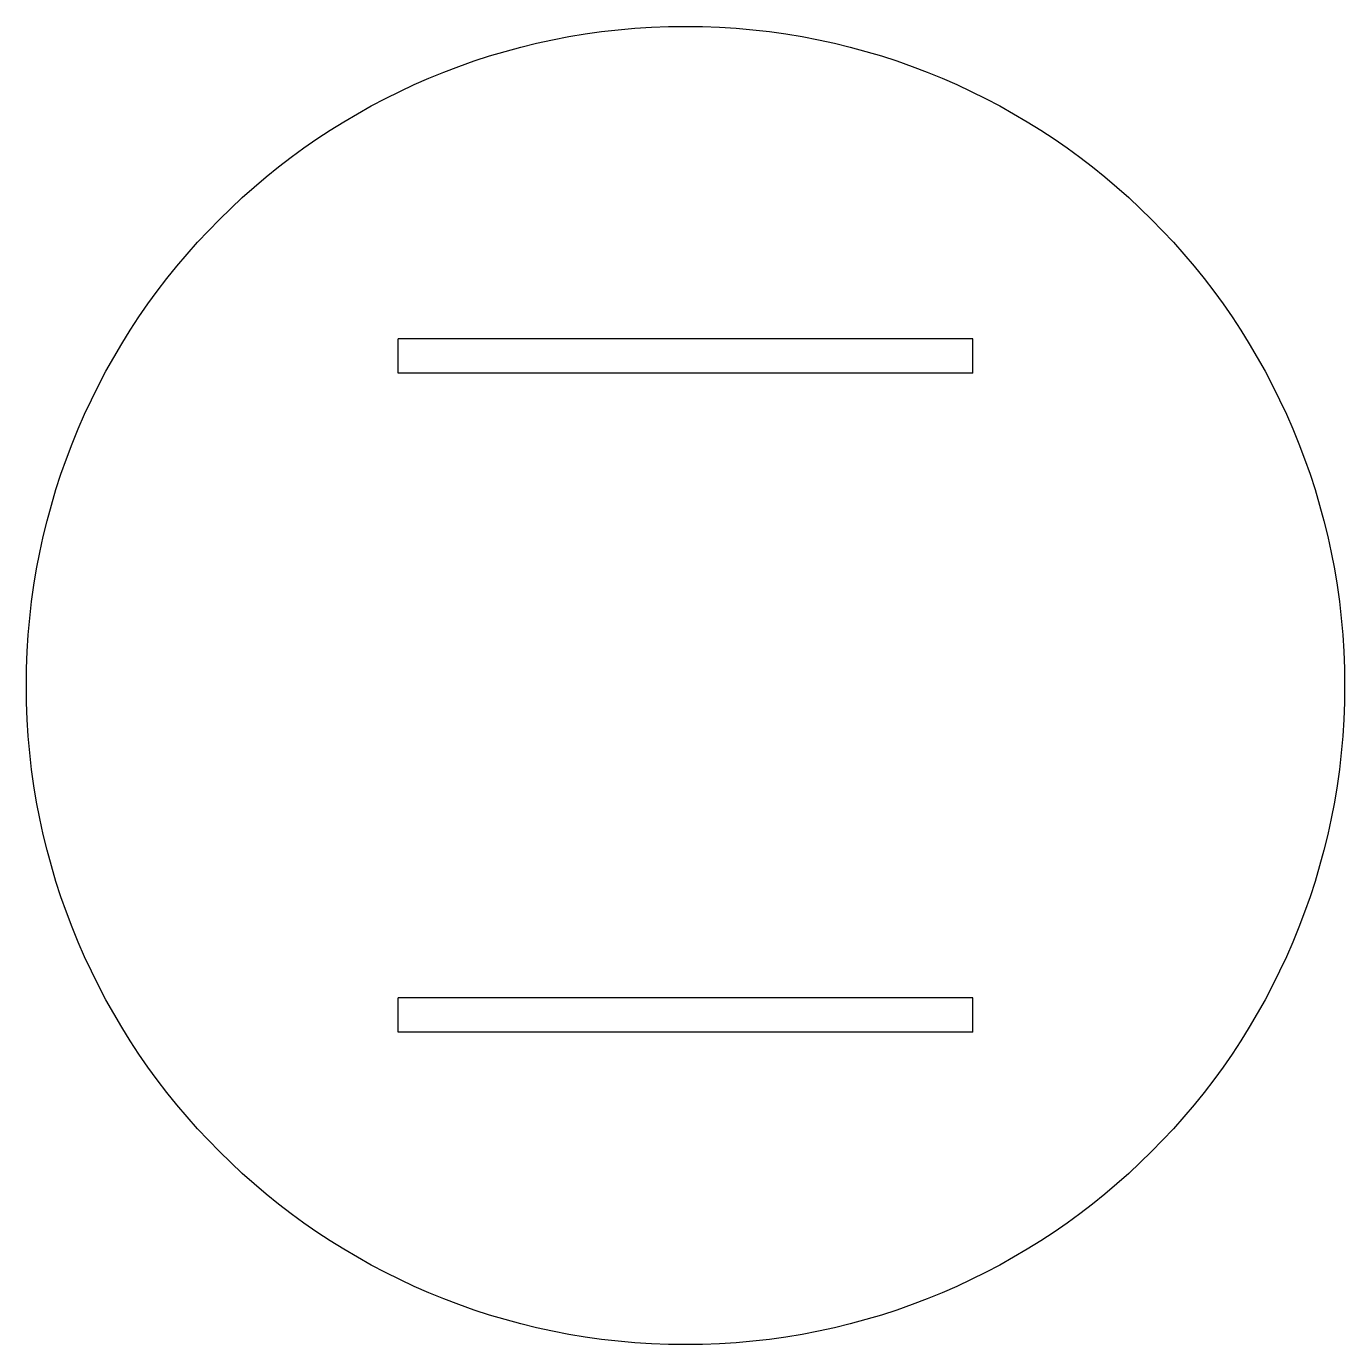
# Model space of a CAD drawing. Extents: x 34 to 263, y -10 to 220.
import ezdxf

# ---------------------------------------------------------------- set-up
doc = ezdxf.new("R2010")
doc.units = 0
doc.layers.add('View', color=7, linetype='CONTINUOUS')

msp = doc.modelspace()

# ---------------------------------------------------------------- linework, layer by layer
at = {"layer": 'View'}
for p, q in [((198.5, 165.325), (98.5, 165.325)), ((98.5, 159.325), (98.5, 165.325)), ((198.5, 159.325), (198.5, 165.325)), ((198.5, 159.325), (98.5, 159.325)), ((198.5, 50.6752), (98.5, 50.6752)), ((98.5, 44.6752), (98.5, 50.6752)), ((198.5, 44.6752), (198.5, 50.6752)), ((198.5, 44.6752), (98.5, 44.6752))]:
    msp.add_line(p, q, dxfattribs=at)
msp.add_circle((148.5, 105), 114.65, dxfattribs=at)

doc.saveas('drawing.dxf')
